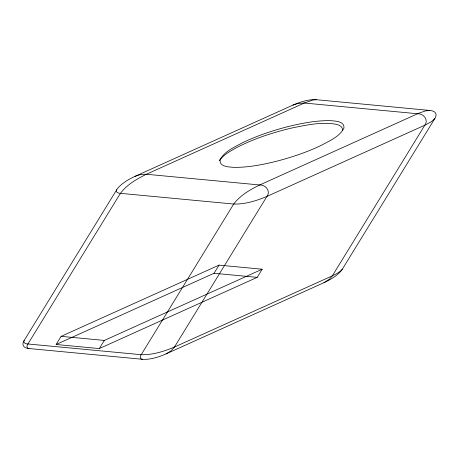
<?xml version="1.0" encoding="UTF-8"?>
<svg xmlns="http://www.w3.org/2000/svg" width="459" height="459" viewBox="0 0 459 459"><rect width="100%" height="100%" fill="white"/><g stroke="black" fill="none" stroke-linecap="round" stroke-linejoin="round"><path stroke-width="0.69" d="M342.425 130.195C343.011 126.718 339.132 124.94 336.338 124.326C321.524 121.572 306.354 125.112 291.826 127.998C272.772 132.536 253.947 138.629 236.517 147.66C230.263 151.195 223.499 154.729 219.253 160.736M116.666 189.819L24.166 340.463A26.559 9.473 -23.1 0 0 29.278 348.565L142.571 359.288A26.559 9.473 -23.1 0 0 166.06 353.895L323.956 282.669L329.596 279.055L332.327 275.848L424.827 125.204C428.867 119.948 423.473 113.43 417.592 113.746L304.306 103.028L298.161 103.413L292.94 105.105L135.044 176.331A26.559 9.473 -23.1 0 0 116.666 189.819C115.089 192.201 118.594 193.388 120.424 193.331L233.711 204.048C245.186 204.364 256.449 200.795 266.937 196.423L425.763 124.773L431.357 121.698L434.834 118.537A26.559 9.473 -23.1 0 0 429.722 110.435L316.429 99.712L312.671 100.079L304.306 103.028L146.41 174.248C136.788 178.976 126.954 184.604 120.424 193.331L27.919 343.975C26.633 345.415 26.456 348.473 29.003 348.53M24.166 340.463C22.583 342.839 26.094 344.043 27.919 343.975L141.206 354.698C152.681 355.008 163.943 351.439 174.431 347.067L332.327 275.848L337.233 273.352L340.928 270.77L342.334 269.181L434.834 118.537M56.141 344.491L61.145 336.349L219.041 265.13L262.198 269.215L257.195 277.356L99.299 348.576L56.141 344.491L214.037 273.271L257.195 277.356M99.299 348.576L104.302 340.435L262.198 269.215M214.037 273.271L219.041 265.13M166.06 353.895L171.184 350.728L174.431 347.067L266.937 196.423C270.976 191.168 265.577 184.65 259.696 184.971L145.801 174.202L140.265 174.632L135.044 176.331M429.722 110.435L425.206 110.975L418.465 113.362L259.696 184.971C250.075 189.699 240.241 195.327 233.711 204.048L141.206 354.698C139.771 356.236 139.886 359.426 142.571 359.288M61.145 336.349L104.302 340.435M342.334 269.181A26.559 9.473 -23.1 0 1 323.956 282.669M292.94 105.105A26.559 9.473 -23.1 0 1 316.429 99.712M220.062 159.875C219.195 166.944 229.202 166.978 234.044 167.351C248.543 167.541 262.869 164.615 276.88 161.166C292.188 157.167 307.26 152.078 321.535 145.222C329.614 140.718 339.528 136.793 343.946 128.118C344.807 121.056 334.8 121.015 329.958 120.648C315.465 120.459 301.133 123.385 287.122 126.833C271.814 130.826 256.747 135.916 242.467 142.772C234.388 147.282 224.474 151.2 220.062 159.875"/></g></svg>
